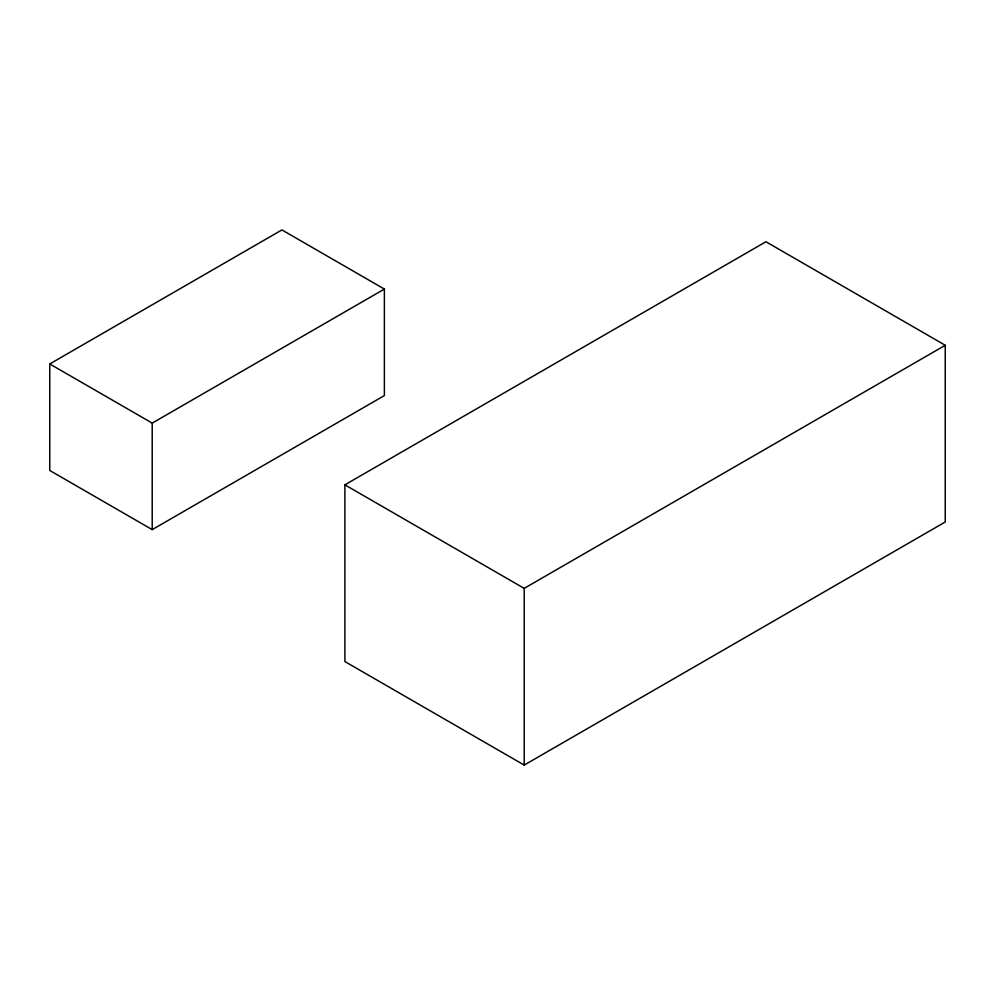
<?xml version="1.0" encoding="UTF-8"?>
<svg xmlns="http://www.w3.org/2000/svg" width="995" height="995" viewBox="0 0 995 995"><rect width="100%" height="100%" fill="white"/><g stroke="black" fill="none" stroke-linecap="round" stroke-linejoin="round"><path stroke-width="1.49" d="M49.75 363.959L281.921 229.92L384.381 289.072L384.381 395.575L152.21 529.626L49.75 470.473L49.75 363.959L152.21 423.111L384.381 289.072M344.892 484.839L765.939 241.748L945.25 345.277L945.25 521.989L524.203 765.08L344.892 661.551L344.892 484.839L524.203 588.368L945.25 345.277M524.203 588.368L524.203 765.08M152.21 423.111L152.21 529.626"/></g></svg>
